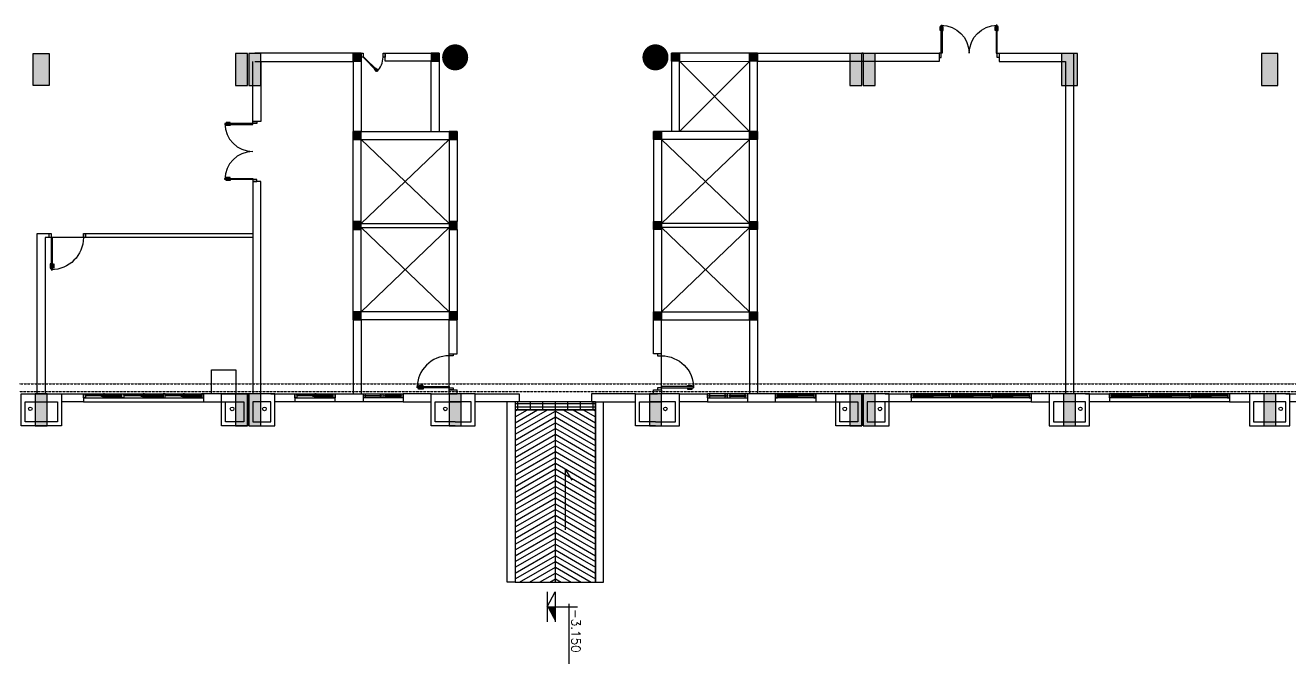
# Model space of a CAD drawing. Header units: millimetres. Extents: x -9574 to 115615, y -25569 to 161230.
# Drawn here: x 19600 to 51160, y 59694 to 75630 of the extents above; entities that cross this region are included whole.
import ezdxf

# ---------------------------------------------------------------- set-up
doc = ezdxf.new("R2010")
doc.units = ezdxf.units.MM
doc.linetypes.add('TT T1$0$HIDDEN', pattern=[0.375, 0.25, -0.125])
for name, color, linetype in [('cot TT T1$0$COT1', 7, 'Continuous'), ('cot TT T1$0$COTPHU7', 7, 'Continuous'), ('TT T1$0$03', 4, 'Continuous'), ('TT T1$0$3', 4, 'Continuous'), ('TT T1$0$CAODO7', 2, 'Continuous'), ('TT T1$0$COTPHU7', 7, 'Continuous'), ('TT T1$0$CUA3', 3, 'Continuous'), ('TT T1$0$DODOC2', 7, 'Continuous'), ('TT T1$0$HATCH', 8, 'Continuous'), ('TT T1$0$HATCH5', 5, 'Continuous'), ('TT T1$0$KHUATNGAN', 2, 'TT T1$0$HIDDEN'), ('TT T1$0$THAY55', 55, 'Continuous'), ('TT T1$0$TUONG6', 6, 'Continuous'), ('TT T1$0$VACH121', 121, 'Continuous')]:
    doc.layers.add(name, color=color, linetype=linetype)
doc.styles.add('TT T1$0$ROMAND', font='romand', dxfattribs={"height": 7000})
pattern_1 = [(360, (92207.85, 106341.625), (8e-14, 78.125), []), (90, (92207.85, 106341.62), (-312.5, 3e-13), [])]

# ---------------------------------------------------------------- blocks, each defined once
blk = doc.blocks.new('*U223')
for p, q in [((1000, 100), (0, 100)), ((0, 0), (0, 100)), ((0, 0), (1000, 0)), ((40, 60), (40, 40)), ((60, 60), (40, 60)), ((40, 40), (60, 40)), ((60, 100), (60, 60)), ((440, 60), (60, 60)), ((60, 40), (440, 40)), ((60, 40), (60, 0)), ((440, 100), (440, 60)), ((440, 60), (460, 60)), ((440, 40), (440, 0)), ((460, 40), (440, 40)), ((460, 60), (460, 40)), ((500, 100), (500, 0)), ((560, 60), (540, 60)), ((540, 60), (540, 40)), ((540, 40), (560, 40)), ((560, 100), (560, 60)), ((560, 60), (940, 60)), ((940, 40), (560, 40)), ((560, 40), (560, 0)), ((940, 100), (940, 60)), ((940, 60), (960, 60)), ((960, 40), (940, 40)), ((940, 40), (940, 0)), ((960, 60), (960, 40)), ((1000, 100), (1000, 0))]:
    blk.add_line(p, q)
blk = doc.blocks.new('TT T1$0$2CANH-03')
at = {"color": 7, "linetype": 'Continuous'}
for p, q in [((-2.4, 93.1), (0, 93.1)), ((-2.4, 91.8), (0, 91.8)), ((4, 93.1), (6.4, 93.1)), ((4, 91.8), (6.4, 91.8)), ((196, 93.1), (193.6, 93.1)), ((196, 91.8), (193.6, 91.8)), ((202.4, 93.1), (200, 93.1)), ((202.4, 91.8), (200, 91.8))]:
    blk.add_line(p, q, dxfattribs=at)
at = {"color": 4, "linetype": 'Continuous'}
for points in [[(-3.7, 95.3), (-2.4, 95.3), (-2.4, 81.3), (-3.7, 81.3)], [(0, 0), (0, 100), (4, 100), (4, 0)], [(7.7, 95.3), (6.4, 95.3), (6.4, 81.3), (7.7, 81.3)], [(192.3, 95.3), (193.6, 95.3), (193.6, 81.3), (192.3, 81.3)], [(200, 0), (200, 100), (196, 100), (196, 0)], [(203.7, 95.3), (202.4, 95.3), (202.4, 81.3), (203.7, 81.3)]]:
    blk.add_lwpolyline(points, close=True, dxfattribs=at)
at = {"linetype": 'Continuous'}
for centre, start, end in [((0, 0), 0, 90), ((200, 0), 90, 180)]:
    blk.add_arc(centre, 100, start, end, dxfattribs=at)
blk = doc.blocks.new('TT T1$0$1canh-01trai')
at = {"color": 7, "linetype": 'Continuous'}
for p, q in [((-2.4, 93.1), (0, 93.1)), ((-2.4, 91.8), (0, 91.8)), ((4, 93.1), (6.4, 93.1)), ((4, 91.8), (6.4, 91.8))]:
    blk.add_line(p, q, dxfattribs=at)
at = {"color": 4, "linetype": 'Continuous'}
for points in [[(-3.7, 95.3), (-2.4, 95.3), (-2.4, 81.3), (-3.7, 81.3)], [(0, 0), (0, 100), (4, 100), (4, 0)], [(7.7, 95.3), (6.4, 95.3), (6.4, 81.3), (7.7, 81.3)]]:
    blk.add_lwpolyline(points, close=True, dxfattribs=at)
at = {"linetype": 'Continuous'}
blk.add_arc((0, 0), 100, 0, 90, dxfattribs=at)
blk = doc.blocks.new('TT T1$0$1canh-03')
at = {"color": 7, "linetype": 'Continuous'}
for p, q in [((-64.1, 67.5), (-65.8, 65.8)), ((-63.2, 66.6), (-64.9, 64.9)), ((-68.7, 63), (-70.4, 61.3)), ((-67.8, 62.1), (-69.5, 60.4))]:
    blk.add_line(p, q, dxfattribs=at)
at = {"color": 4, "linetype": 'Continuous'}
for points in [[(0, 0), (-70.7, 70.7), (-73.6, 67.9), (-2.8, -2.8)], [(-64.8, 70), (-65.7, 69.1), (-55.8, 59.2), (-54.9, 60.1)], [(-72.9, 61.9), (-72, 62.8), (-62, 52.9), (-62.9, 52)]]:
    blk.add_lwpolyline(points, close=True, dxfattribs=at)
at = {"linetype": 'Continuous'}
blk.add_arc((0, 0), 100, 135, 180, dxfattribs=at)
blk = doc.blocks.new('TT T1$0$CTT')
for p, q in [((0, 0), (0, 750)), ((-71, 541), (1420, 541)), ((-375, 200), (375, 200)), ((0, 0), (-375, 200)), ((-375, 0), (375, 0))]:
    blk.add_line(p, q)
blk.add_solid([(0, 0), (0, 200), (375, 200)])
at = {"layer": 'TT T1$0$3', "style": 'TT T1$0$ROMAND', "flags": 4}
blk.add_attdef('%%P0.000', (135, 604), '', height=220, dxfattribs=at)
blk = doc.blocks.new('TT T1')
at = {"layer": 'TT T1$0$COTPHU7'}
for points in [[(27978, 74731.2), (27978, 74931.2), (27778, 74931.2), (27778, 74731.2)], [(29929.9, 74731.5), (29929.9, 74931.5), (29729.9, 74931.5), (29729.9, 74731.5)], [(35730.4, 74730.9), (35730.4, 74930.9), (35930.4, 74930.9), (35930.4, 74730.9)], [(37679.4, 74931.4), (37879.4, 74931.4), (37879.4, 74731.4), (37679.4, 74731.4)], [(27980.4, 72780.4), (27980.4, 72980.4), (27780.4, 72980.4), (27780.4, 72780.4)], [(30379.9, 72780.9), (30379.9, 72980.9), (30179.9, 72980.9), (30179.9, 72780.9)], [(35279.9, 72780.9), (35279.9, 72980.9), (35479.9, 72980.9), (35479.9, 72780.9)], [(37679.4, 72780.4), (37679.4, 72980.4), (37879.4, 72980.4), (37879.4, 72780.4)], [(27980.4, 70530.2), (27980.4, 70730.2), (27780.4, 70730.2), (27780.4, 70530.2)], [(30379.9, 70530.7), (30379.9, 70730.7), (30179.9, 70730.7), (30179.9, 70530.7)], [(35279.9, 70530.7), (35279.9, 70730.7), (35479.9, 70730.7), (35479.9, 70530.7)], [(37679.4, 70530.2), (37679.4, 70730.2), (37879.4, 70730.2), (37879.4, 70530.2)], [(27980.4, 68280.4), (27980.4, 68480.4), (27780.4, 68480.4), (27780.4, 68280.4)], [(30379.9, 68280.9), (30379.9, 68480.9), (30179.9, 68480.9), (30179.9, 68280.9)], [(35279.9, 68280.9), (35279.9, 68480.9), (35479.9, 68480.9), (35479.9, 68280.9)], [(37679.4, 68280.4), (37679.4, 68480.4), (37879.4, 68480.4), (37879.4, 68280.4)]]:
    blk.add_hatch(color=256, dxfattribs=at).paths.add_polyline_path(points)
at = {"layer": 'TT T1$0$HATCH5', "ltscale": 2}
h = blk.add_hatch(dxfattribs=at)
h.set_pattern_fill('GRATE', color=256, scale=2500, angle=360, style=0)
h.set_pattern_definition(pattern_1)
h.paths.add_polyline_path([(31830.1, 66030.2), (32830.1, 66030.2), (33829.6, 66030.2), (33829.6, 66230.2), (31830.1, 66230.2)])
h = blk.add_hatch(dxfattribs=at)
h.set_pattern_fill('GRATE', color=256, scale=2500, angle=360, style=0)
h.set_pattern_definition(pattern_1)
h.paths.add_polyline_path([(31830.1, 66030.2), (32830.1, 66030.2), (33829.6, 66030.2), (33829.6, 66230.2), (31830.1, 66230.2)])
h = blk.add_hatch(dxfattribs=at)
h.set_pattern_fill('ANSI31', color=256, scale=1000, angle=525, style=0)
h.set_pattern_definition([(210, (92207.85, 106341.62), (62.5, -108.25318), [])])
h.paths.add_polyline_path([(32830.1, 61730.2), (32830.1, 66030.2), (31830.1, 66030.2), (31830.1, 61730.2)])
h = blk.add_hatch(dxfattribs=at)
h.set_pattern_fill('ANSI31', color=256, scale=1000, angle=525, style=0)
h.set_pattern_definition([(330, (-26547.69, 106341.62), (-62.5, -108.25318), [])])
h.paths.add_polyline_path([(32830.1, 61730.2), (32830.1, 66030.2), (33830.1, 66030.2), (33830.1, 61730.2)])
at = {"layer": 'TT T1$0$03'}
for p, q in [((30630, 66230.2), (30630, 66230.4)), ((30830, 66230.2), (30830, 66230.4))]:
    blk.add_line(p, q, dxfattribs=at)
at = {"layer": 'TT T1$0$CAODO7'}
blk.add_lwpolyline([(33087.8, 63033.2), (33087.8, 64533.2), (33237.8, 64273.4)], dxfattribs=at)
at = {"layer": 'TT T1$0$COTPHU7'}
for points in [[(27978, 74731.2), (27978, 74931.2), (27778, 74931.2), (27778, 74731.2)], [(29929.9, 74731.5), (29929.9, 74931.5), (29729.9, 74931.5), (29729.9, 74731.5)], [(35929.9, 74930.4), (35929.9, 74730.9), (35729.9, 74730.9), (35729.9, 74930.4)], [(37679.4, 74931.4), (37879.4, 74931.4), (37879.4, 74731.4), (37679.4, 74731.4)], [(27980.4, 72780.4), (27980.4, 72980.4), (27780.4, 72980.4), (27780.4, 72780.4)], [(30180.4, 72980.4), (30180.4, 72780.9), (30380.4, 72780.9), (30380.4, 72980.4)], [(35479.4, 72980.4), (35479.4, 72780.9), (35279.4, 72780.9), (35279.4, 72980.4)], [(37679.4, 72780.4), (37679.4, 72980.4), (37879.4, 72980.4), (37879.4, 72780.4)], [(27980.4, 70530.2), (27980.4, 70730.2), (27780.4, 70730.2), (27780.4, 70530.2)], [(30180.4, 70730.2), (30180.4, 70530.7), (30380.4, 70530.7), (30380.4, 70730.2)], [(35479.4, 70730.2), (35479.4, 70530.7), (35279.4, 70530.7), (35279.4, 70730.2)], [(37679.4, 70530.2), (37679.4, 70730.2), (37879.4, 70730.2), (37879.4, 70530.2)], [(27980.4, 68280.4), (27980.4, 68480.4), (27780.4, 68480.4), (27780.4, 68280.4)], [(30180.4, 68480.4), (30180.4, 68280.9), (30380.4, 68280.9), (30380.4, 68480.4)], [(35479.4, 68480.4), (35479.4, 68280.9), (35279.4, 68280.9), (35279.4, 68480.4)], [(37679.4, 68280.4), (37679.4, 68480.4), (37879.4, 68480.4), (37879.4, 68280.4)]]:
    blk.add_lwpolyline(points, close=True, dxfattribs=at)
at = {"layer": 'TT T1$0$CUA3', "ltscale": 2}
for p, q in [((40510, 74930.4), (40480, 74930.4)), ((21049.6, 70330), (20249.6, 70330)), ((30180, 66580.4), (30180, 67380.4)), ((35479.5, 66579.1), (35479.5, 67379.1)), ((25180, 66430.4), (25150, 66430.4)), ((40510, 66430.4), (40480, 66430.4)), ((27337.6, 66230.2), (26329.9, 66230.2)), ((38322.4, 66230.2), (39330.1, 66230.2))]:
    blk.add_line(p, q, dxfattribs=at)
at = {"layer": 'TT T1$0$CUA3'}
for p, q in [((21049.9, 66430.2), (24049.9, 66430.2)), ((21049.9, 66330.2), (24049.9, 66330.2)), ((21498.8, 66380.2), (21099.9, 66380.2)), ((21548.8, 66415.2), (21129.9, 66415.2)), ((21977.6, 66380.2), (21528.8, 66380.2)), ((21578.8, 66415.2), (22007.6, 66415.2)), ((22494.4, 66380.2), (22057.6, 66380.2)), ((22544.4, 66415.2), (22087.6, 66415.2)), ((23012.3, 66380.2), (22524.4, 66380.2)), ((22574.4, 66415.2), (23042.3, 66415.2)), ((23491.1, 66380.2), (23092.3, 66380.2)), ((23541.1, 66415.2), (23122.3, 66415.2)), ((23969.9, 66380.2), (23521.1, 66380.2)), ((23571.1, 66415.2), (23999.9, 66415.2)), ((26329.9, 66430.2), (27337.6, 66430.2)), ((26329.9, 66330.2), (27337.6, 66330.2)), ((26778.8, 66380.2), (26379.9, 66380.2)), ((26828.8, 66415.2), (26409.9, 66415.2)), ((27257.6, 66380.2), (26808.8, 66380.2)), ((26858.8, 66415.2), (27287.6, 66415.2)), ((39330.1, 66430.2), (38322.4, 66430.2)), ((39330.1, 66330.2), (38322.4, 66330.2)), ((38801.2, 66415.2), (38372.4, 66415.2)), ((38402.4, 66380.2), (38851.2, 66380.2)), ((38831.2, 66415.2), (39250.1, 66415.2)), ((38881.2, 66380.2), (39280.1, 66380.2)), ((44710.1, 66430.2), (41710.1, 66430.2)), ((44710.1, 66330.2), (41710.1, 66330.2)), ((42188.9, 66415.2), (41760.1, 66415.2)), ((41790.1, 66380.2), (42238.9, 66380.2)), ((42218.9, 66415.2), (42637.7, 66415.2)), ((42268.9, 66380.2), (42667.7, 66380.2)), ((43185.6, 66415.2), (42717.7, 66415.2)), ((42747.7, 66380.2), (43235.6, 66380.2)), ((43215.6, 66415.2), (43672.4, 66415.2)), ((43265.6, 66380.2), (43702.4, 66380.2)), ((44181.2, 66415.2), (43752.4, 66415.2)), ((43782.4, 66380.2), (44231.2, 66380.2)), ((44211.2, 66415.2), (44630.1, 66415.2)), ((44261.2, 66380.2), (44660.1, 66380.2)), ((49660.1, 66430.2), (46660.1, 66430.2)), ((49660.1, 66330.2), (46660.1, 66330.2)), ((47138.9, 66415.2), (46710.1, 66415.2)), ((46740.1, 66380.2), (47188.9, 66380.2)), ((47168.9, 66415.2), (47587.7, 66415.2)), ((47218.9, 66380.2), (47617.7, 66380.2)), ((48135.6, 66415.2), (47667.7, 66415.2)), ((47697.7, 66380.2), (48185.6, 66380.2)), ((48165.6, 66415.2), (48622.4, 66415.2)), ((48215.6, 66380.2), (48652.4, 66380.2)), ((49131.2, 66415.2), (48702.4, 66415.2)), ((48732.4, 66380.2), (49181.2, 66380.2)), ((49161.2, 66415.2), (49580.1, 66415.2)), ((49211.2, 66380.2), (49610.1, 66380.2)), ((21049.9, 66230.2), (24049.9, 66230.2)), ((29029.9, 66230.2), (28029.9, 66230.2)), ((36630.1, 66230.2), (37630.1, 66230.2)), ((44710.1, 66230.2), (41710.1, 66230.2)), ((49660.1, 66230.2), (46660.1, 66230.2))]:
    blk.add_line(p, q, dxfattribs=at)
at = {"layer": 'TT T1$0$CUA3', "ltscale": 2}
for points in [[(28030.4, 74831.5), (27980.4, 74831.5), (27980.4, 74931.5), (28030.4, 74931.5)], [(28580.4, 74831.5), (28530.4, 74831.5), (28530.4, 74931.5), (28580.4, 74931.5)], [(20199.6, 70330), (20199.6, 70430), (20249.6, 70430), (20249.6, 70330)], [(21049.6, 70330), (21049.6, 70430), (21099.6, 70430), (21099.6, 70330)], [(30180, 67430.4), (30280, 67430.4), (30280, 67380.4), (30180, 67380.4)], [(35479.5, 67429.1), (35379.5, 67429.1), (35379.5, 67379.1), (35479.5, 67379.1)], [(30180, 66580.4), (30280, 66580.4), (30280, 66530.4), (30180, 66530.4)], [(35479.5, 66579.1), (35379.5, 66579.1), (35379.5, 66529.1), (35479.5, 66529.1)]]:
    blk.add_lwpolyline(points, close=True, dxfattribs=at)
at = {"layer": 'TT T1$0$CUA3'}
for points in [[(42460, 74930.4), (42410, 74930.4), (42410, 74830.4), (42460, 74830.4)], [(43860, 74930.4), (43910, 74930.4), (43910, 74830.4), (43860, 74830.4)], [(25280, 73180.4), (25280, 73230.4), (25380, 73230.4), (25380, 73180.4)], [(25280, 71780.4), (25280, 71730.4), (25380, 71730.4), (25380, 71780.4)], [(21049.9, 66430.2), (21099.9, 66430.2), (21099.9, 66330.2), (21049.9, 66330.2)], [(21099.9, 66430.2), (21129.9, 66430.2), (21129.9, 66400.2), (21099.9, 66400.2)], [(21129.9, 66430.2), (21548.8, 66430.2), (21548.8, 66400.2), (21129.9, 66400.2)], [(21498.8, 66395.2), (21528.8, 66395.2), (21528.8, 66365.2), (21498.8, 66365.2)], [(21528.8, 66365.2), (21977.6, 66365.2), (21977.6, 66395.2), (21528.8, 66395.2)], [(21578.8, 66430.2), (21548.8, 66430.2), (21548.8, 66400.2), (21578.8, 66400.2)], [(22007.6, 66395.2), (21977.6, 66395.2), (21977.6, 66365.2), (22007.6, 66365.2)], [(22007.6, 66430.2), (22057.6, 66430.2), (22057.6, 66330.2), (22007.6, 66330.2)], [(22057.6, 66430.2), (22087.6, 66430.2), (22087.6, 66400.2), (22057.6, 66400.2)], [(22087.6, 66430.2), (22544.4, 66430.2), (22544.4, 66400.2), (22087.6, 66400.2)], [(22494.4, 66395.2), (22524.4, 66395.2), (22524.4, 66365.2), (22494.4, 66365.2)], [(22524.4, 66365.2), (23012.3, 66365.2), (23012.3, 66395.2), (22524.4, 66395.2)], [(22574.4, 66430.2), (22544.4, 66430.2), (22544.4, 66400.2), (22574.4, 66400.2)], [(23042.3, 66395.2), (23012.3, 66395.2), (23012.3, 66365.2), (23042.3, 66365.2)], [(23092.3, 66430.2), (23042.3, 66430.2), (23042.3, 66330.2), (23092.3, 66330.2)], [(23092.3, 66430.2), (23122.3, 66430.2), (23122.3, 66400.2), (23092.3, 66400.2)], [(23122.3, 66430.2), (23541.1, 66430.2), (23541.1, 66400.2), (23122.3, 66400.2)], [(23491.1, 66395.2), (23521.1, 66395.2), (23521.1, 66365.2), (23491.1, 66365.2)], [(23521.1, 66365.2), (23969.9, 66365.2), (23969.9, 66395.2), (23521.1, 66395.2)], [(23571.1, 66430.2), (23541.1, 66430.2), (23541.1, 66400.2), (23571.1, 66400.2)], [(23999.9, 66395.2), (23969.9, 66395.2), (23969.9, 66365.2), (23999.9, 66365.2)], [(24049.9, 66430.2), (23999.9, 66430.2), (23999.9, 66330.2), (24049.9, 66330.2)], [(26329.9, 66430.2), (26379.9, 66430.2), (26379.9, 66330.2), (26329.9, 66330.2)], [(26379.9, 66430.2), (26409.9, 66430.2), (26409.9, 66400.2), (26379.9, 66400.2)], [(26409.9, 66430.2), (26828.8, 66430.2), (26828.8, 66400.2), (26409.9, 66400.2)], [(26778.8, 66395.2), (26808.8, 66395.2), (26808.8, 66365.2), (26778.8, 66365.2)], [(26808.8, 66365.2), (27257.6, 66365.2), (27257.6, 66395.2), (26808.8, 66395.2)], [(26858.8, 66430.2), (26828.8, 66430.2), (26828.8, 66400.2), (26858.8, 66400.2)], [(27287.6, 66395.2), (27257.6, 66395.2), (27257.6, 66365.2), (27287.6, 66365.2)], [(27287.6, 66395.2), (27257.6, 66395.2), (27257.6, 66365.2), (27287.6, 66365.2)], [(27287.6, 66430.2), (27337.6, 66430.2), (27337.6, 66330.2), (27287.6, 66330.2)], [(27287.6, 66430.2), (27337.6, 66430.2), (27337.6, 66330.2), (27287.6, 66330.2)], [(38372.4, 66430.2), (38322.4, 66430.2), (38322.4, 66330.2), (38372.4, 66330.2)], [(38372.4, 66430.2), (38322.4, 66430.2), (38322.4, 66330.2), (38372.4, 66330.2)], [(38372.4, 66395.2), (38402.4, 66395.2), (38402.4, 66365.2), (38372.4, 66365.2)], [(38372.4, 66395.2), (38402.4, 66395.2), (38402.4, 66365.2), (38372.4, 66365.2)], [(38851.2, 66365.2), (38402.4, 66365.2), (38402.4, 66395.2), (38851.2, 66395.2)], [(38801.2, 66430.2), (38831.2, 66430.2), (38831.2, 66400.2), (38801.2, 66400.2)], [(39250.1, 66430.2), (38831.2, 66430.2), (38831.2, 66400.2), (39250.1, 66400.2)], [(38881.2, 66395.2), (38851.2, 66395.2), (38851.2, 66365.2), (38881.2, 66365.2)], [(39280.1, 66430.2), (39250.1, 66430.2), (39250.1, 66400.2), (39280.1, 66400.2)], [(39330.1, 66430.2), (39280.1, 66430.2), (39280.1, 66330.2), (39330.1, 66330.2)], [(41710.1, 66430.2), (41760.1, 66430.2), (41760.1, 66330.2), (41710.1, 66330.2)], [(41760.1, 66395.2), (41790.1, 66395.2), (41790.1, 66365.2), (41760.1, 66365.2)], [(42238.9, 66365.2), (41790.1, 66365.2), (41790.1, 66395.2), (42238.9, 66395.2)], [(42188.9, 66430.2), (42218.9, 66430.2), (42218.9, 66400.2), (42188.9, 66400.2)], [(42637.7, 66430.2), (42218.9, 66430.2), (42218.9, 66400.2), (42637.7, 66400.2)], [(42268.9, 66395.2), (42238.9, 66395.2), (42238.9, 66365.2), (42268.9, 66365.2)], [(42667.7, 66430.2), (42637.7, 66430.2), (42637.7, 66400.2), (42667.7, 66400.2)], [(42667.7, 66430.2), (42717.7, 66430.2), (42717.7, 66330.2), (42667.7, 66330.2)], [(42717.7, 66395.2), (42747.7, 66395.2), (42747.7, 66365.2), (42717.7, 66365.2)], [(43235.6, 66365.2), (42747.7, 66365.2), (42747.7, 66395.2), (43235.6, 66395.2)], [(43185.6, 66430.2), (43215.6, 66430.2), (43215.6, 66400.2), (43185.6, 66400.2)], [(43672.4, 66430.2), (43215.6, 66430.2), (43215.6, 66400.2), (43672.4, 66400.2)], [(43265.6, 66395.2), (43235.6, 66395.2), (43235.6, 66365.2), (43265.6, 66365.2)], [(43702.4, 66430.2), (43672.4, 66430.2), (43672.4, 66400.2), (43702.4, 66400.2)], [(43752.4, 66430.2), (43702.4, 66430.2), (43702.4, 66330.2), (43752.4, 66330.2)], [(43752.4, 66395.2), (43782.4, 66395.2), (43782.4, 66365.2), (43752.4, 66365.2)], [(44231.2, 66365.2), (43782.4, 66365.2), (43782.4, 66395.2), (44231.2, 66395.2)], [(44181.2, 66430.2), (44211.2, 66430.2), (44211.2, 66400.2), (44181.2, 66400.2)], [(44630.1, 66430.2), (44211.2, 66430.2), (44211.2, 66400.2), (44630.1, 66400.2)], [(44261.2, 66395.2), (44231.2, 66395.2), (44231.2, 66365.2), (44261.2, 66365.2)], [(44660.1, 66430.2), (44630.1, 66430.2), (44630.1, 66400.2), (44660.1, 66400.2)], [(44710.1, 66430.2), (44660.1, 66430.2), (44660.1, 66330.2), (44710.1, 66330.2)], [(46660.1, 66430.2), (46710.1, 66430.2), (46710.1, 66330.2), (46660.1, 66330.2)], [(46710.1, 66395.2), (46740.1, 66395.2), (46740.1, 66365.2), (46710.1, 66365.2)], [(47188.9, 66365.2), (46740.1, 66365.2), (46740.1, 66395.2), (47188.9, 66395.2)], [(47138.9, 66430.2), (47168.9, 66430.2), (47168.9, 66400.2), (47138.9, 66400.2)], [(47587.7, 66430.2), (47168.9, 66430.2), (47168.9, 66400.2), (47587.7, 66400.2)], [(47218.9, 66395.2), (47188.9, 66395.2), (47188.9, 66365.2), (47218.9, 66365.2)], [(47617.7, 66430.2), (47587.7, 66430.2), (47587.7, 66400.2), (47617.7, 66400.2)], [(47617.7, 66430.2), (47667.7, 66430.2), (47667.7, 66330.2), (47617.7, 66330.2)], [(47667.7, 66395.2), (47697.7, 66395.2), (47697.7, 66365.2), (47667.7, 66365.2)], [(48185.6, 66365.2), (47697.7, 66365.2), (47697.7, 66395.2), (48185.6, 66395.2)], [(48135.6, 66430.2), (48165.6, 66430.2), (48165.6, 66400.2), (48135.6, 66400.2)], [(48622.4, 66430.2), (48165.6, 66430.2), (48165.6, 66400.2), (48622.4, 66400.2)], [(48215.6, 66395.2), (48185.6, 66395.2), (48185.6, 66365.2), (48215.6, 66365.2)], [(48652.4, 66430.2), (48622.4, 66430.2), (48622.4, 66400.2), (48652.4, 66400.2)], [(48702.4, 66430.2), (48652.4, 66430.2), (48652.4, 66330.2), (48702.4, 66330.2)], [(48702.4, 66395.2), (48732.4, 66395.2), (48732.4, 66365.2), (48702.4, 66365.2)], [(49181.2, 66365.2), (48732.4, 66365.2), (48732.4, 66395.2), (49181.2, 66395.2)], [(49131.2, 66430.2), (49161.2, 66430.2), (49161.2, 66400.2), (49131.2, 66400.2)], [(49580.1, 66430.2), (49161.2, 66430.2), (49161.2, 66400.2), (49580.1, 66400.2)], [(49211.2, 66395.2), (49181.2, 66395.2), (49181.2, 66365.2), (49211.2, 66365.2)], [(49610.1, 66430.2), (49580.1, 66430.2), (49580.1, 66400.2), (49610.1, 66400.2)], [(49660.1, 66430.2), (49610.1, 66430.2), (49610.1, 66330.2), (49660.1, 66330.2)]]:
    blk.add_lwpolyline(points, close=True, dxfattribs=at)
at = {"layer": 'TT T1$0$DODOC2', "ltscale": 2}
for centre in [(19725.1, 66055.4), (24761.9, 66055.2), (25568.3, 66055.2), (30083, 66055.2), (30083, 66055.2), (35577, 66055.2), (35577, 66055.2), (40054.9, 66055.2), (40935.1, 66055.2), (45935.1, 66055.4), (50935.1, 66055.4)]:
    blk.add_circle(centre, 45, dxfattribs=at)
at = {"layer": 'TT T1$0$HATCH', "ltscale": 2}
for p, q in [((37679.9, 74730.4), (35929.4, 72980.9)), ((37679.9, 72980.4), (35929.9, 74731.5)), ((27980.4, 70680.2), (30180.4, 72780.9)), ((27980.4, 72780.4), (30180.4, 70680.2)), ((37679.4, 70680.2), (35479.4, 72780.9)), ((37679.4, 72780.4), (35479.4, 70680.2)), ((27980.4, 68480.4), (30180.4, 70580.7)), ((27980.4, 70580.7), (30180.4, 68479.9)), ((37679.4, 68480.4), (35479.4, 70580.7)), ((37679.4, 70580.7), (35479.4, 68479.9)), ((31829.6, 66230.2), (31829.6, 63230.2)), ((33829.6, 66230.2), (33829.6, 63230.2))]:
    blk.add_line(p, q, dxfattribs=at)
for points in [[(30480, 66430.4), (30180, 66430.4), (30180, 65630.4), (30480, 65630.4)], [(35480, 66430.4), (35180, 66430.4), (35180, 65630.2), (35480, 65630.2)]]:
    blk.add_lwpolyline(points, close=True, dxfattribs=at)
at = {"layer": 'TT T1$0$KHUATNGAN', "ltscale": 2}
blk.add_lwpolyline([(65460, 66480.2), (5050.1, 66480.2), (5050.1, 66680.2), (65460, 66680.2)], close=True, dxfattribs=at)
at = {"layer": 'TT T1$0$THAY55'}
for p, q in [((27980.4, 70680.2), (30180.4, 70680.2)), ((27980.4, 70580.2), (30180.4, 70580.2)), ((37679.4, 70680.2), (35479.4, 70680.2)), ((37679.4, 70580.2), (35479.4, 70580.2))]:
    blk.add_line(p, q, dxfattribs=at)
at = {"layer": 'TT T1$0$TUONG6'}
for p, q in [((27780.4, 74931.5), (27779.9, 72980.2)), ((27980.4, 74931.5), (27780.4, 74931.5)), ((27980.4, 74931.4), (27979.9, 72980.2)), ((37879.4, 73025.3), (37879.4, 74931.4)), ((20199.6, 70330), (20199.6, 70430)), ((21099.6, 70330), (21099.6, 70430)), ((27780.4, 68280.4), (27780.4, 66430.2)), ((27980.4, 68280.4), (27980.4, 66430.2)), ((35279.5, 67429.1), (35279.5, 68280.7)), ((35479.5, 67429.1), (35479.5, 68280.7)), ((37679.4, 68280.4), (37679.4, 66430.2)), ((37879.4, 68280.4), (37879.4, 66430.2)), ((30180, 67430.4), (30380, 67430.4)), ((35479.5, 67429.1), (35279.5, 67429.1)), ((30180, 66530.4), (30380, 66530.4)), ((30180, 66530.4), (30380, 66530.4))]:
    blk.add_line(p, q, dxfattribs=at)
at = {"layer": 'TT T1$0$TUONG6', "ltscale": 2}
blk.add_line((28580.4, 74831.5), (28580.4, 74931.5), dxfattribs=at)
at = {"layer": 'TT T1$0$TUONG6'}
for points in [[(27779.9, 74930.4), (25330.1, 74930.4)], [(29730.4, 72980.9), (29730, 74731.5), (28579.4, 74731.5), (28579.4, 74931.5), (29929.9, 74931.5), (29930.4, 72980.9)], [(35929.4, 72980.9), (35929.9, 74731.5), (37679.9, 74730.4), (37679.9, 74930.4), (35729.9, 74931.5), (35729.4, 72980.9)], [(37879.9, 72980.4), (37879.9, 74930.4), (37679.9, 74930.4), (37679.9, 72980.4)], [(37879.9, 74930.4), (42410, 74930.4), (42410, 74730.4), (37879.9, 74730.4)], [(43910, 74930.4), (45760, 74930.4), (45760, 66430.4)], [(43910, 74930.4), (43910, 74730.4), (45560, 74730.4), (45560, 66430.4)], [(25480, 74730.2), (25480, 73230.4), (25280, 73230.4), (25280, 74730.2)], [(25330.1, 74730.4), (27779.9, 74730.4)], [(30380.4, 70530.7), (30380.4, 68280.4), (27780.4, 68280.4), (27780.4, 72980.4), (30380.4, 72980.4), (30380.4, 70730.2)], [(35279.4, 70530.7), (35279.4, 68280.4), (37879.4, 68280.4), (37879.4, 72980.4), (35279.4, 72980.4), (35279.4, 70730.2)], [(30180.4, 70530.7), (30180.4, 68480.4), (27980.4, 68480.4), (27980.4, 72780.4), (30180.4, 72780.4), (30180.4, 70730.2)], [(35479.4, 70530.7), (35479.4, 68480.4), (37679.4, 68480.4), (37679.4, 72780.4), (35479.4, 72780.4), (35479.4, 70730.2)], [(25480, 66430.4), (25480, 71730.4), (25280, 71730.4), (25280, 66430.4)], [(19900, 66430.3), (19900, 70430), (20199.6, 70430)], [(21099.6, 70430), (25280, 70430)], [(20199.6, 70330), (20100, 70330), (20100, 66430.3)], [(25280, 70330), (21099.6, 70330)], [(30180, 67430.4), (30180, 68280.9)], [(30380, 67430.4), (30380, 68280.9)], [(20399.9, 66430.2), (21049.9, 66430.2), (21049.9, 66230.2), (20499.9, 66230.2)], [(24929.9, 66430.2), (24049.9, 66430.2), (24049.9, 66230.2), (24829.9, 66230.2)], [(25729.9, 66430.2), (26329.9, 66430.2), (26329.9, 66230.2), (25829.9, 66230.2)], [(30330.1, 65630.2), (29730.1, 65630.2), (29730.1, 66430.2), (30380.1, 66430.2)], [(30330.1, 65630.2), (29730.1, 65630.2), (29730.1, 66430.2), (30380.1, 66430.2)], [(30180, 66430.4), (30180, 66530.4)], [(30830, 66430.4), (30180, 66430.4)], [(30329.9, 65630.2), (30829.9, 65630.2), (30829.9, 66430.2), (30279.9, 66430.2)], [(30329.9, 65630.2), (30829.9, 65630.2), (30829.9, 66430.2), (30279.9, 66430.2)], [(30380, 66430.4), (30380, 66530.4)], [(35329.9, 65630.2), (34829.9, 65630.2), (34829.9, 66430.2), (35379.9, 66430.2)], [(35329.9, 65630.2), (34829.9, 65630.2), (34829.9, 66430.2), (35379.9, 66430.2)], [(34830, 66430.4), (35380, 66430.4)], [(35279.5, 66429.1), (35279.5, 66529.1), (35479.5, 66529.1), (35479.5, 66429.1)], [(35330.1, 65630.2), (35930.1, 65630.2), (35930.1, 66430.2), (35280.1, 66430.2)], [(35330.1, 65630.2), (35930.1, 65630.2), (35930.1, 66430.2), (35280.1, 66430.2)], [(40260.1, 66430.2), (39330.1, 66430.2), (39330.1, 66230.2), (40160.1, 66230.2)], [(41060.1, 66430.2), (41710.1, 66430.2), (41710.1, 66230.2), (41060.1, 66230.2)], [(45260.1, 66430.2), (44710.1, 66430.2), (44710.1, 66230.2), (45160.1, 66230.2)], [(46060.1, 66430.2), (46660.1, 66430.2), (46660.1, 66230.2), (46160.1, 66230.2)], [(50260.1, 66430.2), (49660.1, 66430.2), (49660.1, 66230.2), (50160.1, 66230.2)], [(51060.1, 66430.2), (51660.1, 66430.2), (51660.1, 66230.2), (51160.1, 66230.2)], [(30330.1, 65730.2), (29830.1, 65730.2), (29830.1, 66230.2), (30480.1, 66230.2)], [(30330.1, 65730.2), (29830.1, 65730.2), (29830.1, 66230.2), (30480.1, 66230.2)], [(30329.9, 65730.2), (30729.9, 65730.2), (30729.9, 66230.2), (30179.9, 66230.2)], [(30329.9, 65730.2), (30729.9, 65730.2), (30729.9, 66230.2), (30179.9, 66230.2)], [(35329.9, 65730.2), (34929.9, 65730.2), (34929.9, 66230.2), (35479.9, 66230.2)], [(35329.9, 65730.2), (34929.9, 65730.2), (34929.9, 66230.2), (35479.9, 66230.2)], [(35330.1, 65730.2), (35830.1, 65730.2), (35830.1, 66230.2), (35180.1, 66230.2)], [(35330.1, 65730.2), (35830.1, 65730.2), (35830.1, 66230.2), (35180.1, 66230.2)]]:
    blk.add_lwpolyline(points, dxfattribs=at)
for points in [[(19500.1, 66430.2), (20500.1, 66430.2), (20500.1, 65630.2), (19500.1, 65630.2)], [(24500.1, 66430.2), (25150.2, 66430.4), (25150.2, 65630.4), (24500.1, 65630.2)], [(25830.2, 66430.2), (25180.2, 66430.4), (25180.2, 65630.4), (25830.2, 65630.2)], [(27337.6, 66430.2), (28029.9, 66430.2), (28029.9, 66230.2), (27337.6, 66230.2)], [(29730.1, 66430.2), (29029.9, 66430.2), (29029.9, 66230.2), (29729.9, 66230.2)], [(30829.9, 66430.2), (31930.6, 66430.2), (31930.6, 66230.2), (30829.9, 66230.2)], [(30829.9, 66430.2), (31930.6, 66430.2), (31930.6, 66230.2), (30829.9, 66230.2)], [(34829.9, 66430.2), (33729.6, 66430.2), (33729.6, 66230.2), (34829.9, 66230.2)], [(34829.9, 66430.2), (33729.6, 66430.2), (33729.6, 66230.2), (34829.9, 66230.2)], [(35930.1, 66430.2), (36630.1, 66430.2), (36630.1, 66230.2), (35930.1, 66230.2)], [(38322.4, 66430.2), (37630.1, 66430.2), (37630.1, 66230.2), (38322.4, 66230.2)], [(39829.9, 66430.2), (40480, 66430.4), (40480, 65630.4), (39829.9, 65630.2)], [(41160.1, 66430.2), (40510, 66430.4), (40510, 65630.4), (41160.1, 65630.2)], [(46160.1, 66430.2), (45160.1, 66430.2), (45160.1, 65630.2), (46160.1, 65630.2)], [(51160.1, 66430.2), (50160.1, 66430.2), (50160.1, 65630.2), (51160.1, 65630.2)], [(19600.1, 66230.2), (20400.1, 66230.2), (20400.1, 65730.2), (19600.1, 65730.2)], [(24601.1, 66230.2), (25051.2, 66230.4), (25051.2, 65730.4), (24601.1, 65730.2)], [(25731.2, 66230.2), (25281.2, 66230.4), (25281.2, 65730.4), (25731.2, 65730.2)], [(39929.9, 66230.2), (40380, 66230.4), (40380, 65730.4), (39929.9, 65730.2)], [(41060.1, 66230.2), (40610, 66230.4), (40610, 65730.4), (41060.1, 65730.2)], [(46060.1, 66230.2), (45260.1, 66230.2), (45260.1, 65730.2), (46060.1, 65730.2)], [(51060.1, 66230.2), (50260.1, 66230.2), (50260.1, 65730.2), (51060.1, 65730.2)]]:
    blk.add_lwpolyline(points, close=True, dxfattribs=at)
at = {"layer": 'TT T1$0$VACH121'}
for p, q in [((34830, 66230.2), (34830, 66230.4)), ((35030, 66230.4), (35030, 66230.2))]:
    blk.add_line(p, q, dxfattribs=at)
at = {"layer": 'TT T1$0$VACH121', "ltscale": 2}
for points in [[(24251.2, 67030.4), (24851.2, 67030.4), (24851.2, 66430.4), (24251.2, 66430.4)], [(33830.1, 66030.2), (33830.1, 66230.2), (31830.1, 66230.2), (31830.1, 66030.2)], [(33830.1, 66030.2), (33830.1, 66230.2), (31830.1, 66230.2), (31830.1, 66030.2)]]:
    blk.add_lwpolyline(points, close=True, dxfattribs=at)
for points in [[(31830.1, 66230.2), (31830.1, 61730.2), (31630.1, 61730.2), (31630.1, 66230.2)], [(33830.1, 66230.2), (33830.1, 61730.2), (34030.1, 61730.2), (34030.1, 66230.2)]]:
    blk.add_lwpolyline(points, dxfattribs=at)
at = {"layer": 'TT T1$0$VACH121'}
for points in [[(33830.1, 61730.2), (33830.1, 66030.2), (31830.1, 66030.2), (31830.1, 61730.2)], [(32830.1, 61730.2), (32830.1, 66030.2), (31830.1, 66030.2), (31830.1, 61730.2)]]:
    blk.add_lwpolyline(points, close=True, dxfattribs=at)
ref = blk.add_blockref('TT T1$0$CTT', (32629.6, 61114.1), dxfattribs=dict(rotation=270))
ref.add_attrib('%%P0.000', '-3.150', (33234.1, 61062.6), dxfattribs={"layer": 'TT T1$0$3', "height": 220, "rotation": 270, "style": 'TT T1$0$ROMAND', "flags": 4})
at = {"layer": 'TT T1$0$CUA3', "xscale": -7, "yscale": 7, "zscale": 0.5}
blk.add_blockref('TT T1$0$2CANH-03', (43860, 74930.4), dxfattribs=at)
at = {"layer": 'TT T1$0$CUA3', "ltscale": 2, "xscale": 4.979999999981374, "yscale": 4.979999999981374, "zscale": 0.83, "rotation": 180}
blk.add_blockref('TT T1$0$1canh-03', (28030.6, 74831.3), dxfattribs=at)
at = {"layer": 'TT T1$0$CUA3', "xscale": 7, "yscale": 7, "zscale": 0.5, "rotation": 90}
blk.add_blockref('TT T1$0$2CANH-03', (25280, 71780.4), dxfattribs=at)
at = {"layer": 'TT T1$0$CUA3', "ltscale": 2, "yscale": 8}
for p, xscale, rotation in [((20249.6, 70330), -8, 180), ((30180, 66580.4), 8, 90), ((35479.5, 66579.1), -8, 270)]:
    blk.add_blockref('TT T1$0$1canh-01trai', p, dxfattribs=dict(at, xscale=xscale, rotation=rotation))
at = {"layer": 'TT T1$0$CUA3', "xscale": -1, "rotation": 180}
blk.add_blockref('*U223', (28029.9, 66430.2), dxfattribs=at)
at = {"layer": 'TT T1$0$CUA3', "rotation": 180}
blk.add_blockref('*U223', (37630.1, 66430.2), dxfattribs=at)
blk = doc.blocks.new('cot TT T1$0$cothh')
at = {"layer": 'cot TT T1$0$COT1'}
for points in [[(-74930, 50860), (-74930, 50460), (-74130, 50460), (-74130, 50860)], [(-66430, 50810), (-66430, 50510), (-65630, 50510), (-65630, 50810)], [(-74930, 45860), (-74930, 45460), (-74130, 45460), (-74130, 45860)], [(-66430, 45810), (-66430, 45510), (-65630, 45510), (-65630, 45810)], [(-74930, 40810), (-74930, 40510), (-74130, 40510), (-74130, 40810)], [(-66430, 40810), (-66430, 40510), (-65630, 40510), (-65630, 40810)], [(-74930, 40480), (-74930, 40180), (-74130, 40180), (-74130, 40480)], [(-66430, 40480), (-66430, 40180), (-65630, 40180), (-65630, 40480)], [(-66430, 35480), (-66430, 35180), (-65630, 35180), (-65630, 35480)], [(-66430, 30480), (-66430, 30180), (-65630, 30180), (-65630, 30480)], [(-74930, 25480), (-74930, 25180), (-74130, 25180), (-74130, 25480)], [(-66430, 25480), (-66430, 25180), (-65630, 25180), (-65630, 25480)], [(-74930, 25150), (-74930, 24850), (-74130, 24850), (-74130, 25150)], [(-66430, 25150), (-66430, 24850), (-65630, 24850), (-65630, 25150)], [(-74930, 19800), (-74930, 20200), (-74130, 20200), (-74130, 19800)], [(-66430, 20150), (-66430, 19850), (-65630, 19850), (-65630, 20150)]]:
    blk.add_hatch(color=9, dxfattribs=at).paths.add_polyline_path(points)
at = {"layer": 'cot TT T1$0$COTPHU7'}
for points in [[(-74931, 37679), (-74931, 37879), (-74731, 37879), (-74731, 37679)], [(-72780, 37679), (-72980, 37679), (-72980, 37879), (-72780, 37879)], [(-70530, 37679), (-70730, 37679), (-70730, 37879), (-70530, 37879)], [(-68280, 37679), (-68480, 37679), (-68480, 37879), (-68280, 37879)], [(-74731, 35730), (-74931, 35730), (-74931, 35930), (-74731, 35930)], [(-72781, 35280), (-72981, 35280), (-72981, 35480), (-72781, 35480)], [(-70531, 35280), (-70731, 35280), (-70731, 35480), (-70531, 35480)], [(-68281, 35280), (-68481, 35280), (-68481, 35480), (-68281, 35480)], [(-72781, 30380), (-72981, 30380), (-72981, 30180), (-72781, 30180)], [(-70531, 30380), (-70731, 30380), (-70731, 30180), (-70531, 30180)], [(-68281, 30380), (-68481, 30380), (-68481, 30180), (-68281, 30180)], [(-74731, 29930), (-74931, 29930), (-74931, 29730), (-74731, 29730)], [(-74731, 27978), (-74931, 27978), (-74931, 27778), (-74731, 27778)], [(-72780, 27980), (-72980, 27980), (-72980, 27780), (-72780, 27780)], [(-70530, 27980), (-70730, 27980), (-70730, 27780), (-70530, 27780)], [(-68280, 27980), (-68480, 27980), (-68480, 27780), (-68280, 27780)]]:
    blk.add_hatch(color=256, dxfattribs=at).paths.add_polyline_path(points)
at = {"layer": 'cot TT T1$0$COT1', "color": 9}
for points in [[(-74930, 50860), (-74930, 50460), (-74130, 50460), (-74130, 50860)], [(-66430, 50810), (-66430, 50510), (-65630, 50510), (-65630, 50810)], [(-74930, 45860), (-74930, 45460), (-74130, 45460), (-74130, 45860)], [(-66430, 45810), (-66430, 45510), (-65630, 45510), (-65630, 45810)], [(-74930, 40810), (-74930, 40510), (-74130, 40510), (-74130, 40810)], [(-66430, 40810), (-66430, 40510), (-65630, 40510), (-65630, 40810)], [(-74930, 40480), (-74930, 40180), (-74130, 40180), (-74130, 40480)], [(-66430, 40480), (-66430, 40180), (-65630, 40180), (-65630, 40480)], [(-66430, 35480), (-66430, 35180), (-65630, 35180), (-65630, 35480)], [(-66430, 30480), (-66430, 30180), (-65630, 30180), (-65630, 30480)], [(-74930, 25480), (-74930, 25180), (-74130, 25180), (-74130, 25480)], [(-66430, 25480), (-66430, 25180), (-65630, 25180), (-65630, 25480)], [(-74930, 25150), (-74930, 24850), (-74130, 24850), (-74130, 25150)], [(-66430, 25150), (-66430, 24850), (-65630, 24850), (-65630, 25150)], [(-74930, 19800), (-74930, 20200), (-74130, 20200), (-74130, 19800)], [(-66430, 20150), (-66430, 19850), (-65630, 19850), (-65630, 20150)]]:
    blk.add_lwpolyline(points, close=True, dxfattribs=at)
at = {"layer": 'cot TT T1$0$COT1', "color": 9, "ltscale": 2, "const_width": 325}
for points in [[(-74830, 35492, 1), (-74830, 35167, 1)], [(-74830, 30492, 1), (-74830, 30167, 1)]]:
    blk.add_lwpolyline(points, format="xyb", close=True, dxfattribs=at)
at = {"layer": 'cot TT T1$0$COTPHU7'}
for points in [[(-74931, 37679), (-74931, 37879), (-74731, 37879), (-74731, 37679)], [(-72780, 37679), (-72980, 37679), (-72980, 37879), (-72780, 37879)], [(-70530, 37679), (-70730, 37679), (-70730, 37879), (-70530, 37879)], [(-68280, 37679), (-68480, 37679), (-68480, 37879), (-68280, 37879)], [(-74930, 35930), (-74731, 35930), (-74731, 35730), (-74930, 35730)], [(-72980, 35479), (-72781, 35479), (-72781, 35279), (-72980, 35279)], [(-70730, 35479), (-70531, 35479), (-70531, 35279), (-70730, 35279)], [(-68480, 35479), (-68281, 35479), (-68281, 35279), (-68480, 35279)], [(-72980, 30180), (-72781, 30180), (-72781, 30380), (-72980, 30380)], [(-70730, 30180), (-70531, 30180), (-70531, 30380), (-70730, 30380)], [(-68480, 30180), (-68281, 30180), (-68281, 30380), (-68480, 30380)], [(-74731, 29930), (-74931, 29930), (-74931, 29730), (-74731, 29730)], [(-74731, 27978), (-74931, 27978), (-74931, 27778), (-74731, 27778)], [(-72780, 27980), (-72980, 27980), (-72980, 27780), (-72780, 27780)], [(-70530, 27980), (-70730, 27980), (-70730, 27780), (-70530, 27780)], [(-68280, 27980), (-68480, 27980), (-68480, 27780), (-68280, 27780)]]:
    blk.add_lwpolyline(points, close=True, dxfattribs=at)
blk = doc.blocks.new('cot TT T1')
at = {"layer": 'cot TT T1$0$COT1', "rotation": 270}
blk.add_blockref('cot TT T1$0$cothh', (0, 0), dxfattribs=at)

msp = doc.modelspace()

# ---------------------------------------------------------------- block references
for name in ['TT T1', 'cot TT T1']:
    msp.add_blockref(name, (0, 0))

doc.saveas('drawing.dxf')
